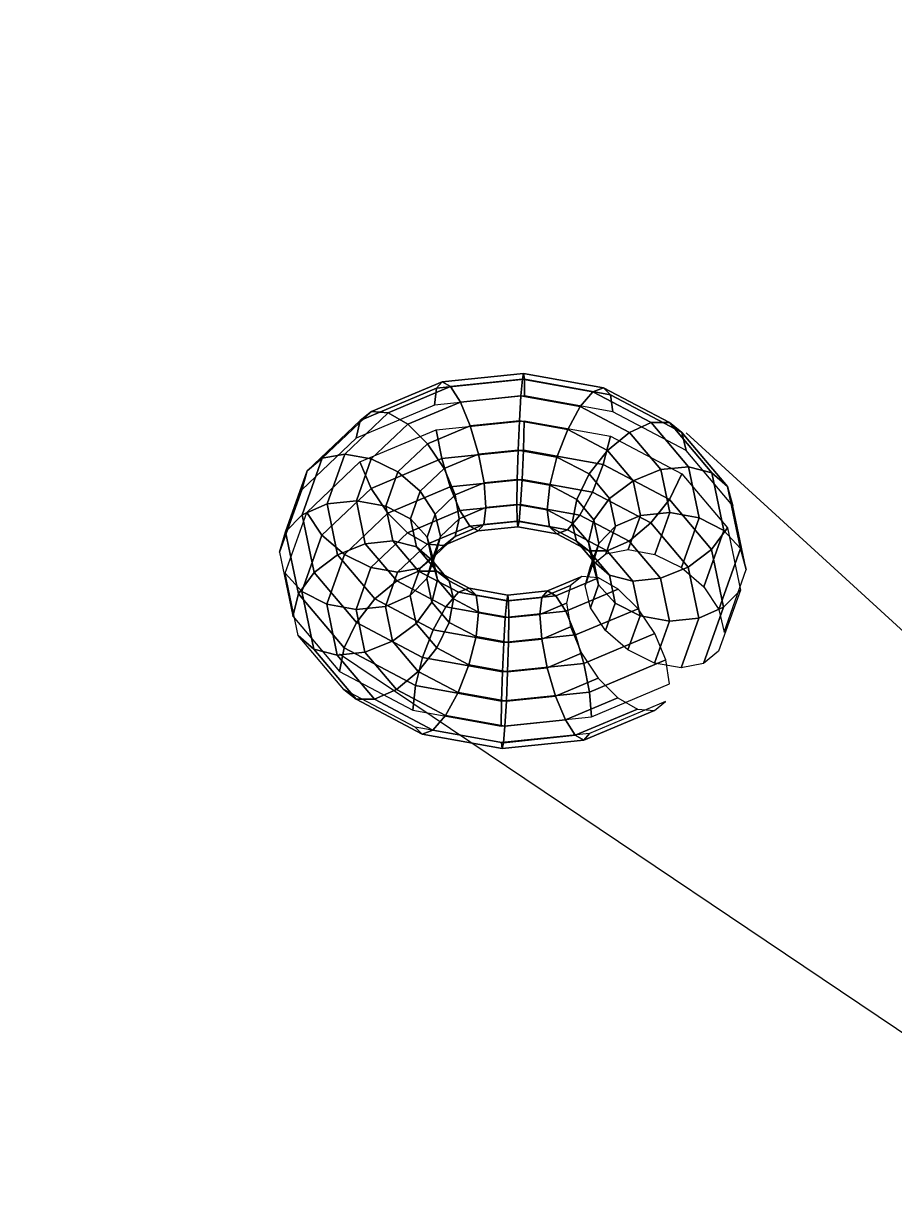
# Model space of a CAD drawing. Extents: x 268 to 383, y 668 to 793.
# Drawn here: x 274.7466 to 274.9736, y 679.4171 to 679.7221 of the extents above; entities that cross this region are included whole.
import ezdxf

# ---------------------------------------------------------------- set-up
doc = ezdxf.new("R2010")
doc.units = 0
doc.header["$LTSCALE"] = 0.5
doc.header["$MEASUREMENT"] = 0
doc.layers.add('P02', color=1, linetype='CONTINUOUS')
doc.layers.add('P03', color=5, linetype='CONTINUOUS')

# ---------------------------------------------------------------- blocks, each defined once
blk = doc.blocks.new('2')
at = {"layer": 'P03', "extrusion": (0.002275, 0.707103, 0.707107), "elevation": 23.8374}
for points in [[(33.2768, -18.367), (31.7207, -16.3677)], [(34.1777, -17.5484), (32.336, -15.8086)]]:
    blk.add_lwpolyline(points, dxfattribs=at)
at = {"layer": 'P03', "extrusion": (0.670836, -0.525474, 0.523313)}
blk.add_arc((45.8888, 89.9757, -33.293), 81.7231, 215.503518, 256.37954, dxfattribs=at)
at = {"layer": 'P03'}
mesh = blk.add_polymesh((16, 16), dxfattribs=dict(at, m_close=True, n_close=True))
for k, corner in enumerate([(-33.2238, 29.2964, 4.4304), (-33.2339, 29.3585, 4.4765), (-33.2628, 29.4272, 4.4997), (-33.3062, 29.4919, 4.4964), (-33.3575, 29.5429, 4.4671), (-33.4089, 29.5724, 4.4163), (-33.4525, 29.5758, 4.3517), (-33.4818, 29.5527, 4.2831), (-33.4922, 29.5066, 4.221), (-33.4821, 29.4445, 4.1749), (-33.4532, 29.3758, 4.1517), (-33.4098, 29.3111, 4.155), (-33.3584, 29.2601, 4.1843), (-33.3071, 29.2306, 4.2351), (-33.2634, 29.2272, 4.2997), (-33.2342, 29.2503, 4.3683), (-33.4276, 29.2105, 4.5169), (-33.4326, 29.2748, 4.5609), (-33.447, 29.3496, 4.5779), (-33.4687, 29.4235, 4.5654), (-33.4944, 29.4853, 4.5252), (-33.5201, 29.5255, 4.4635), (-33.542, 29.5381, 4.3897), (-33.5567, 29.5211, 4.315), (-33.562, 29.4772, 4.2507), (-33.5571, 29.4129, 4.2067), (-33.5427, 29.3381, 4.1897), (-33.521, 29.2642, 4.2022), (-33.4953, 29.2024, 4.2424), (-33.4695, 29.1622, 4.3041), (-33.4476, 29.1496, 4.3779), (-33.4329, 29.1666, 4.4526), (-33.6626, 29.1864, 4.5417), (-33.6616, 29.2513, 4.5851), (-33.6593, 29.3278, 4.6004), (-33.656, 29.4043, 4.5852), (-33.6521, 29.4691, 4.5419), (-33.6483, 29.5124, 4.4771), (-33.6452, 29.5275, 4.4006), (-33.6432, 29.5123, 4.3241), (-33.6426, 29.4689, 4.2592), (-33.6435, 29.404, 4.2159), (-33.6458, 29.3275, 4.2006), (-33.6492, 29.2511, 4.2158), (-33.653, 29.1862, 4.2591), (-33.6568, 29.143, 4.3239), (-33.66, 29.1278, 4.4004), (-33.662, 29.1431, 4.4769), (-33.8929, 29.2278, 4.5011), (-33.8862, 29.2916, 4.5455), (-33.8675, 29.3652, 4.5637), (-33.8396, 29.4372, 4.5528), (-33.8068, 29.4968, 4.5146), (-33.774, 29.5349, 4.4549), (-33.7463, 29.5457, 4.3828), (-33.7279, 29.5275, 4.3092), (-33.7215, 29.4831, 4.2453), (-33.7282, 29.4192, 4.2009), (-33.7469, 29.3457, 4.1828), (-33.7748, 29.2736, 4.1936), (-33.8077, 29.214, 4.2318), (-33.8404, 29.1759, 4.2915), (-33.8681, 29.1652, 4.3637), (-33.8865, 29.1834, 4.4373), (-34.0835, 29.3282, 4.4013), (-34.072, 29.3896, 4.4482), (-34.0397, 29.456, 4.4734), (-33.9915, 29.5173, 4.4732), (-33.9347, 29.5643, 4.4476), (-33.878, 29.5897, 4.4004), (-33.83, 29.5898, 4.3389), (-33.798, 29.5644, 4.2724), (-33.7869, 29.5175, 4.2111), (-33.7983, 29.4562, 4.1642), (-33.8306, 29.3898, 4.1389), (-33.8788, 29.3284, 4.1391), (-33.9356, 29.2815, 4.1648), (-33.9924, 29.256, 4.2119), (-34.0404, 29.256, 4.2734), (-34.0724, 29.2813, 4.3399), (-34.2054, 29.4726, 4.2574), (-34.1909, 29.5303, 4.3078), (-34.1499, 29.5864, 4.3434), (-34.0887, 29.6324, 4.3585), (-34.0166, 29.6612, 4.351), (-33.9445, 29.6685, 4.3219), (-33.8835, 29.6532, 4.2757), (-33.8428, 29.6175, 4.2195), (-33.8287, 29.567, 4.1617), (-33.8432, 29.5093, 4.1113), (-33.8841, 29.4532, 4.0757), (-33.9454, 29.4072, 4.0606), (-34.0175, 29.3784, 4.0681), (-34.0895, 29.3711, 4.0972), (-34.1506, 29.3864, 4.1434), (-34.1912, 29.422, 4.1996), (-34.24, 29.6388, 4.0913), (-34.2246, 29.6923, 4.1459), (-34.1812, 29.7366, 4.1933), (-34.1163, 29.7648, 4.2261), (-34.0398, 29.7728, 4.2395), (-33.9634, 29.7592, 4.2313), (-33.8987, 29.7261, 4.2028), (-33.8556, 29.6786, 4.1584), (-33.8405, 29.624, 4.1048), (-33.8559, 29.5704, 4.0502), (-33.8993, 29.5261, 4.0028), (-33.9643, 29.4979, 3.97), (-34.0407, 29.4899, 3.9566), (-34.1171, 29.5035, 3.9648), (-34.1818, 29.5366, 3.9933), (-34.225, 29.5841, 4.0377), (-34.1821, 29.8015, 3.9283), (-34.1682, 29.851, 3.9871), (-34.1288, 29.8837, 4.046), (-34.0701, 29.8946, 4.0962), (-34.0009, 29.8821, 4.1301), (-33.9318, 29.848, 4.1424), (-33.8733, 29.7976, 4.1313), (-33.8342, 29.7385, 4.0985), (-33.8207, 29.6798, 4.0489), (-33.8346, 29.6303, 3.9902), (-33.8739, 29.5976, 3.9313), (-33.9326, 29.5867, 3.8811), (-34.0018, 29.5992, 3.8472), (-34.071, 29.6333, 3.8349), (-34.1295, 29.6837, 3.846), (-34.1685, 29.7428, 3.8788), (-34.0404, 29.9361, 3.7933), (-34.0301, 29.9822, 3.8554), (-34.0008, 30.0053, 3.924), (-33.9572, 30.0018, 3.9886), (-33.9058, 29.9724, 4.0394), (-33.8545, 29.9214, 4.0687), (-33.8111, 29.8567, 4.072), (-33.7821, 29.788, 4.0488), (-33.7721, 29.7259, 4.0027), (-33.7825, 29.6798, 3.9406), (-33.8117, 29.6567, 3.872), (-33.8553, 29.6601, 3.8074), (-33.9067, 29.6896, 3.7566), (-33.958, 29.7405, 3.7273), (-34.0015, 29.8053, 3.724), (-34.0304, 29.874, 3.7472), (-33.8366, 30.0219, 3.7068), (-33.8313, 30.0659, 3.7711), (-33.8166, 30.0829, 3.8458), (-33.7947, 30.0703, 3.9196), (-33.769, 30.03, 3.9813), (-33.7433, 29.9683, 4.0215), (-33.7216, 29.8944, 4.034), (-33.7072, 29.8196, 4.017), (-33.7022, 29.7553, 3.973), (-33.7075, 29.7113, 3.9087), (-33.7222, 29.6944, 3.834), (-33.7441, 29.707, 3.7602), (-33.7699, 29.7472, 3.6985), (-33.7956, 29.809, 3.6583), (-33.8173, 29.8829, 3.6458), (-33.8317, 29.9577, 3.6628), (-33.6017, 30.046, 3.682), (-33.6023, 30.0894, 3.7468), (-33.6043, 30.1047, 3.8233), (-33.6074, 30.0895, 3.8998), (-33.6112, 30.0462, 3.9646), (-33.6151, 29.9814, 4.0079), (-33.6184, 29.9049, 4.0231), (-33.6208, 29.8284, 4.0078), (-33.6217, 29.7636, 3.9645), (-33.6211, 29.7202, 3.8996), (-33.6191, 29.7049, 3.8231), (-33.6159, 29.7201, 3.7466), (-33.6121, 29.7634, 3.6818), (-33.6083, 29.8282, 3.6385), (-33.6049, 29.9047, 3.6233), (-33.6026, 29.9812, 3.6386), (-33.3714, 30.0047, 3.7225), (-33.3777, 30.0491, 3.7864), (-33.3961, 30.0673, 3.86), (-33.4238, 30.0566, 3.9322), (-33.4566, 30.0185, 3.9919), (-33.4894, 29.9589, 4.0301), (-33.5173, 29.8868, 4.0409), (-33.536, 29.8132, 4.0228), (-33.5427, 29.7494, 3.9784), (-33.5364, 29.705, 3.9145), (-33.518, 29.6868, 3.8409), (-33.4903, 29.6976, 3.7688), (-33.4575, 29.7356, 3.709), (-33.4247, 29.7952, 3.6709), (-33.3968, 29.8673, 3.66), (-33.3781, 29.9409, 3.6782), (-33.1807, 29.9042, 3.8224), (-33.1919, 29.9511, 3.8838), (-33.2239, 29.9765, 3.9503), (-33.2719, 29.9765, 4.0118), (-33.3286, 29.951, 4.0589), (-33.3854, 29.904, 4.0846), (-33.4336, 29.8427, 4.0848), (-33.4659, 29.7763, 4.0595), (-33.4774, 29.715, 4.0126), (-33.4663, 29.668, 3.9513), (-33.4343, 29.6427, 3.8848), (-33.3863, 29.6427, 3.8233), (-33.3295, 29.6682, 3.7761), (-33.2727, 29.7152, 3.7505), (-33.2245, 29.7765, 3.7503), (-33.1922, 29.8429, 3.7755), (-33.0589, 29.7599, 3.9663), (-33.073, 29.8104, 4.0241), (-33.1137, 29.8461, 4.0803), (-33.1747, 29.8614, 4.1265), (-33.2468, 29.8541, 4.1556), (-33.3189, 29.8253, 4.1631), (-33.3801, 29.7793, 4.148), (-33.4211, 29.7232, 4.1124), (-33.4356, 29.6655, 4.062), (-33.4214, 29.615, 4.0042), (-33.3808, 29.5793, 3.948), (-33.3197, 29.564, 3.9018), (-33.2477, 29.5713, 3.8727), (-33.1756, 29.6001, 3.8652), (-33.1144, 29.6461, 3.8803), (-33.0734, 29.7022, 3.9158), (-33.0242, 29.5937, 4.1324), (-33.0393, 29.6484, 4.186), (-33.0824, 29.6959, 4.2304), (-33.1471, 29.7289, 4.2589), (-33.2235, 29.7425, 4.2671), (-33.3, 29.7346, 4.2537), (-33.3649, 29.7064, 4.2209), (-33.4084, 29.6621, 4.1735), (-33.4237, 29.6085, 4.1189), (-33.4087, 29.5538, 4.0653), (-33.3656, 29.5064, 4.0209), (-33.3008, 29.4733, 3.9924), (-33.2244, 29.4597, 3.9842), (-33.148, 29.4676, 3.9976), (-33.0831, 29.4959, 4.0304), (-33.0396, 29.5402, 4.0778), (-33.0822, 29.431, 4.2954), (-33.0957, 29.4897, 4.3449), (-33.1348, 29.5488, 4.3777), (-33.1933, 29.5992, 4.3888), (-33.2624, 29.6333, 4.3765), (-33.3316, 29.6458, 4.3426), (-33.3903, 29.6349, 4.2924), (-33.4297, 29.6022, 4.2335), (-33.4436, 29.5527, 4.1748), (-33.43, 29.494, 4.1252), (-33.391, 29.4349, 4.0924), (-33.3325, 29.3845, 4.0813), (-33.2633, 29.3504, 4.0936), (-33.1941, 29.3379, 4.1275), (-33.1354, 29.3488, 4.1777), (-33.0961, 29.3815, 4.2366)]):
    mesh.set_mesh_vertex(divmod(k, 16), corner)

msp = doc.modelspace()

# ---------------------------------------------------------------- block references
at = {"layer": 'P02', "xscale": 0.09999999999990905, "yscale": 0.1000000000000227, "zscale": 0.1}
msp.add_blockref('2', (278.23734, 676.62047), dxfattribs=at)

doc.saveas('drawing.dxf')
